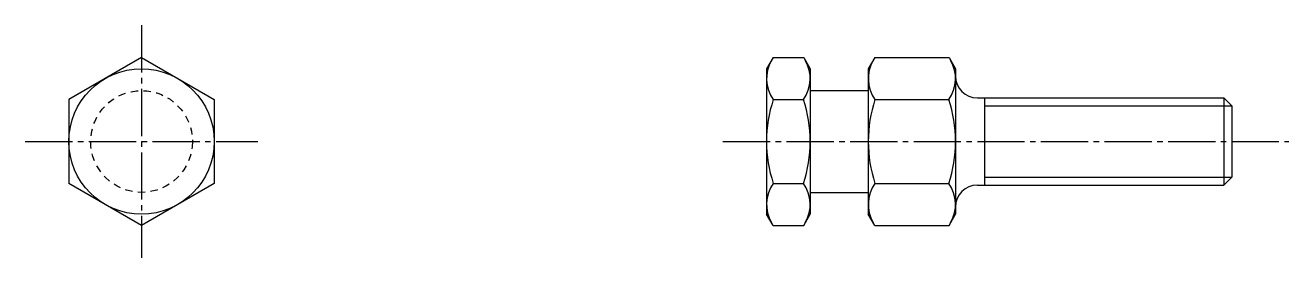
# Model space of a CAD drawing. Extents: x 379 to 479, y -14 to 105.
# Drawn here: x 391.7 to 478.6, y 89.5 to 105.5 of the extents above; entities outside this region: 2.
import ezdxf

# ---------------------------------------------------------------- set-up
doc = ezdxf.new("R2010")
doc.units = 0
doc.header["$LTSCALE"] = 0.25
doc.linetypes.add('CENTER', pattern=[17.5, 13, -1.5, 1.5, -1.5])
doc.linetypes.add('DASHED', pattern=[3.5, 2, -1.5])
doc.layers.get('0').update_dxf_attribs({"linetype": 'CONTINUOUS'})
doc.layers.add('CENTER', color=1, linetype='CENTER')
doc.styles.get("Standard").update_dxf_attribs({"font": 'txt.shx'})

msp = doc.modelspace()

# ---------------------------------------------------------------- linework, layer by layer
for p, q in [((399.671, 103.237), (394.671, 100.351)), ((399.671, 103.237), (404.671, 100.351)), ((443.114, 103.237), (442.667, 102.464)), ((443.114, 103.237), (445.22, 103.237)), ((445.22, 103.237), (445.667, 102.464)), ((450.114, 103.237), (449.667, 102.464)), ((450.114, 103.237), (455.22, 103.237)), ((451.39, 103.237), (451.39, 103.237)), ((452.667, 103.237), (452.667, 103.237)), ((455.22, 103.237), (455.667, 102.464)), ((442.667, 102.464), (442.667, 92.464)), ((445.667, 102.464), (445.667, 92.464)), ((449.667, 102.464), (449.667, 92.464)), ((455.667, 102.464), (455.667, 92.464)), ((445.667, 100.964), (449.667, 100.964)), ((394.671, 100.351), (394.671, 94.577)), ((404.671, 100.351), (404.671, 94.577)), ((443.126, 100.351), (445.208, 100.351)), ((450.126, 100.351), (455.208, 100.351)), ((457.167, 100.464), (474.117, 100.464)), ((474.117, 100.464), (474.117, 94.464)), ((474.117, 100.464), (474.667, 99.914)), ((474.667, 99.914), (474.667, 95.014)), ((474.117, 94.464), (474.667, 95.014)), ((399.671, 91.69), (394.671, 94.577)), ((404.671, 94.577), (399.671, 91.69)), ((443.126, 94.577), (445.208, 94.577)), ((445.667, 93.964), (449.667, 93.964)), ((450.126, 94.577), (455.208, 94.577)), ((457.167, 94.464), (474.117, 94.464)), ((443.114, 91.69), (442.667, 92.464)), ((445.22, 91.69), (445.667, 92.464)), ((450.114, 91.69), (449.667, 92.464)), ((455.22, 91.69), (455.667, 92.464)), ((443.114, 91.69), (445.22, 91.69)), ((450.114, 91.69), (455.22, 91.69))]:
    msp.add_line(p, q)
at = {"color": 3}
for p, q in [((457.667, 100.464), (457.667, 94.464)), ((457.667, 99.914), (474.667, 99.914)), ((457.667, 95.014), (474.667, 95.014))]:
    msp.add_line(p, q, dxfattribs=at)
msp.add_circle((399.671, 97.464), 5)
at = {"color": 3, "linetype": 'DASHED'}
msp.add_circle((399.671, 97.464), 3.5, dxfattribs=at)
for centre, radius, start, end in [((445.167, 101.794), 2.5, 150, 215.26439), ((443.167, 101.794), 2.5, 324.73561, 30), ((452.167, 101.794), 2.5, 150, 215.26439), ((453.167, 101.794), 2.5, 324.73561, 30), ((457.167, 101.964), 1.5, 180, 270), ((451.979, 97.464), 9.312, 161.94029, 198.05971), ((436.355, 97.464), 9.312, 341.94029, 18.05971), ((458.979, 97.464), 9.312, 161.94029, 198.05971), ((446.355, 97.464), 9.312, 341.94029, 18.05971), ((445.167, 93.134), 2.5, 144.73562, 210), ((443.167, 93.134), 2.5, 330, 35.26439), ((452.167, 93.134), 2.5, 144.73562, 210), ((453.167, 93.134), 2.5, 330, 35.26439), ((457.167, 92.964), 1.5, 90, 180)]:
    msp.add_arc(centre, radius, start, end)
at = {"layer": 'CENTER', "color": 1, "linetype": 'CENTER'}
for p, q in [((399.671, 105.464), (399.671, 89.464)), ((391.671, 97.464), (407.671, 97.464)), ((439.667, 97.464), (478.589, 97.464))]:
    msp.add_line(p, q, dxfattribs=at)

# ---------------------------------------------------------------- texts
for s, p in [('FJD 6-1.0-4', (377.344, 15.653)), ('FJD0610', (377.344, -14.347))]:
    msp.add_text(s, height=8).set_placement(p)

doc.saveas('drawing.dxf')
